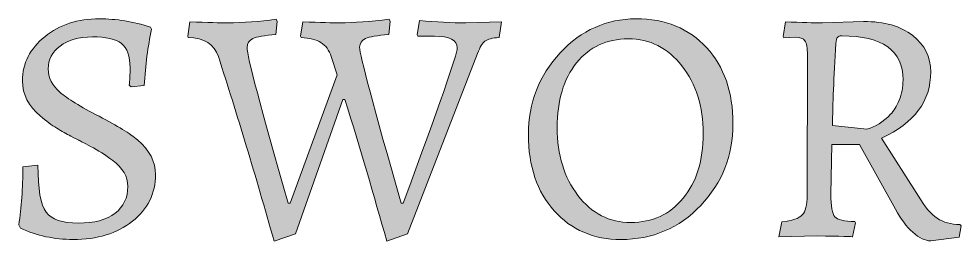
# Model space of a CAD drawing. Header units: inches. Extents: x 31.11 to 37.88, y -32.1 to -24.41.
# Drawn here: x 31.253 to 32.959, y -32.089 to -31.686 of the extents above; entities that cross this region are included whole.
import ezdxf

# ---------------------------------------------------------------- set-up
doc = ezdxf.new("R2010")
doc.units = ezdxf.units.IN
doc.header["$MEASUREMENT"] = 0
doc.layers.add('Layer 3', color=7, linetype='Continuous')

msp = doc.modelspace()

# ---------------------------------------------------------------- hatches: boundary and pattern name
at = {"layer": 'Layer 3', "true_color": 0xffffff}
h = msp.add_hatch(color=7, dxfattribs=at)
h.dxf.hatch_style = 2
edge = h.paths.add_edge_path()
edge.add_spline(control_points=[(31.3513, -32.0858), (31.3343, -32.0858), (31.318, -32.0841), (31.3023, -32.0807), (31.2866, -32.0773), (31.2713, -32.0721), (31.2563, -32.0653), (31.2563, -32.0653), (31.2533, -32.0592), (31.2533, -32.0592), (31.2582, -32.0282), (31.2606, -31.9931), (31.2606, -31.954), (31.2606, -31.954), (31.2878, -31.951), (31.2878, -31.951), (31.2878, -31.9945), (31.2927, -32.0229), (31.3026, -32.0363), (31.3125, -32.0495), (31.3319, -32.0562), (31.361, -32.0562), (31.39, -32.0562), (31.4121, -32.0503), (31.4275, -32.0384), (31.4428, -32.0265), (31.4505, -32.0102), (31.4505, -31.9897), (31.4505, -31.9719), (31.4414, -31.9562), (31.4232, -31.9425), (31.4099, -31.9325), (31.3967, -31.924), (31.3833, -31.9171), (31.37, -31.9103), (31.3631, -31.9067), (31.3625, -31.9065), (31.3619, -31.9063), (31.3613, -31.906), (31.3607, -31.9056), (31.36, -31.9052), (31.3557, -31.9029), (31.3477, -31.8987), (31.3396, -31.8944), (31.331, -31.8896), (31.322, -31.8842), (31.3129, -31.8787), (31.3029, -31.8714), (31.292, -31.8621), (31.2706, -31.8443), (31.26, -31.8232), (31.26, -31.7986), (31.26, -31.7667), (31.2734, -31.74), (31.3002, -31.7185), (31.327, -31.6969), (31.36, -31.6861), (31.399, -31.6861), (31.4297, -31.6861), (31.4605, -31.6912), (31.4916, -31.7012), (31.4916, -31.7012), (31.4934, -31.7049), (31.4934, -31.7049), (31.487, -31.7359), (31.4825, -31.77), (31.4801, -31.8071), (31.4801, -31.8071), (31.4565, -31.8095), (31.4565, -31.8095), (31.4565, -31.8095), (31.4529, -31.8065), (31.4529, -31.8065), (31.4541, -31.798), (31.4547, -31.7875), (31.4547, -31.775), (31.4547, -31.7536), (31.4494, -31.7389), (31.439, -31.7309), (31.4285, -31.7228), (31.4109, -31.7188), (31.3864, -31.7188), (31.3618, -31.7188), (31.3423, -31.7243), (31.328, -31.7354), (31.3137, -31.7465), (31.3065, -31.7602), (31.3065, -31.7765), (31.3065, -31.7929), (31.3135, -31.807), (31.3274, -31.8188), (31.3413, -31.8308), (31.365, -31.8454), (31.3984, -31.8627), (31.4319, -31.88), (31.4551, -31.8943), (31.468, -31.9056), (31.4898, -31.9242), (31.5007, -31.9449), (31.5007, -31.9679), (31.5007, -32.0026), (31.4867, -32.0309), (31.4589, -32.0529), (31.4311, -32.0749), (31.3952, -32.0858), (31.3513, -32.0858)], knot_values=[0, 0, 0, 0, 1, 1, 1, 2, 2, 2, 3, 3, 3, 4, 4, 4, 5, 5, 5, 6, 6, 6, 7, 7, 7, 8, 8, 8, 9, 9, 9, 10, 10, 10, 11, 11, 11, 12, 12, 12, 13, 13, 13, 14, 14, 14, 15, 15, 15, 16, 16, 16, 17, 17, 17, 18, 18, 18, 19, 19, 19, 20, 20, 20, 21, 21, 21, 22, 22, 22, 23, 23, 23, 24, 24, 24, 25, 25, 25, 26, 26, 26, 27, 27, 27, 28, 28, 28, 29, 29, 29, 30, 30, 30, 31, 31, 31, 32, 32, 32, 33, 33, 33, 34, 34, 34, 35, 35, 35, 35], degree=3, periodic=1)
h = msp.add_hatch(color=7, dxfattribs=at)
h.dxf.hatch_style = 2
edge = h.paths.add_edge_path()
edge.add_spline(control_points=[(31.5599, -31.72), (31.5599, -31.72), (31.5593, -31.7176), (31.5593, -31.7176), (31.5593, -31.7176), (31.5629, -31.6916), (31.5629, -31.6916), (31.5952, -31.6928), (31.618, -31.6934), (31.6313, -31.6934), (31.6595, -31.6934), (31.6887, -31.6912), (31.7189, -31.6867), (31.7189, -31.6867), (31.7208, -31.6909), (31.7208, -31.6909), (31.7208, -31.6909), (31.7184, -31.7145), (31.7184, -31.7145), (31.6978, -31.7162), (31.684, -31.7186), (31.6769, -31.7218), (31.6699, -31.725), (31.6664, -31.7305), (31.6664, -31.7381), (31.6664, -31.7539), (31.6911, -31.8478), (31.7407, -32.0199), (31.7407, -32.0199), (31.7444, -32.0199), (31.7444, -32.0199), (31.7444, -32.0199), (31.8296, -31.7877), (31.8296, -31.7877), (31.8296, -31.7877), (31.8187, -31.7544), (31.8187, -31.7544), (31.8147, -31.7428), (31.8085, -31.7343), (31.8, -31.7291), (31.7915, -31.7238), (31.7796, -31.7208), (31.7643, -31.72), (31.7643, -31.72), (31.7631, -31.7176), (31.7631, -31.7176), (31.7631, -31.7176), (31.7673, -31.6916), (31.7673, -31.6916), (31.7996, -31.6928), (31.8218, -31.6934), (31.8339, -31.6934), (31.8596, -31.6934), (31.8895, -31.6912), (31.9234, -31.6867), (31.9234, -31.6867), (31.9252, -31.6909), (31.9252, -31.6909), (31.9252, -31.6909), (31.9228, -31.7145), (31.9228, -31.7145), (31.9018, -31.7162), (31.8878, -31.7186), (31.8807, -31.7218), (31.8737, -31.725), (31.8701, -31.7303), (31.8701, -31.7375), (31.8701, -31.7508), (31.8952, -31.845), (31.9451, -32.0199), (31.9451, -32.0199), (31.9488, -32.0199), (31.9488, -32.0199), (32.0141, -31.8437), (32.0467, -31.75), (32.0467, -31.7387), (32.0467, -31.7246), (32.033, -31.7176), (32.0056, -31.7176), (32.0056, -31.7176), (31.9754, -31.7176), (31.9754, -31.7176), (31.9754, -31.7176), (31.9741, -31.7151), (31.9741, -31.7151), (31.9741, -31.7151), (31.9784, -31.6891), (31.9784, -31.6891), (32.0086, -31.692), (32.0366, -31.6934), (32.0624, -31.6934), (32.0624, -31.6934), (32.1265, -31.6916), (32.1265, -31.6916), (32.1265, -31.6916), (32.1223, -31.72), (32.1223, -31.72), (32.1102, -31.7208), (32.1017, -31.7229), (32.0969, -31.7263), (32.0921, -31.7298), (32.0876, -31.7373), (32.0836, -31.749), (32.0836, -31.749), (31.9566, -32.0756), (31.9566, -32.0756), (31.9566, -32.0756), (31.9191, -32.0889), (31.9191, -32.0889), (31.8961, -32.0062), (31.871, -31.9208), (31.8435, -31.8325), (31.8435, -31.8325), (31.8399, -31.8325), (31.8399, -31.8325), (31.8399, -31.8325), (31.754, -32.0756), (31.754, -32.0756), (31.754, -32.0756), (31.7153, -32.0889), (31.7153, -32.0889), (31.6819, -31.9703), (31.6482, -31.8589), (31.6144, -31.7544), (31.6071, -31.7319), (31.589, -31.7204), (31.5599, -31.72)], knot_values=[0, 0, 0, 0, 1, 1, 1, 2, 2, 2, 3, 3, 3, 4, 4, 4, 5, 5, 5, 6, 6, 6, 7, 7, 7, 8, 8, 8, 9, 9, 9, 10, 10, 10, 11, 11, 11, 12, 12, 12, 13, 13, 13, 14, 14, 14, 15, 15, 15, 16, 16, 16, 17, 17, 17, 18, 18, 18, 19, 19, 19, 20, 20, 20, 21, 21, 21, 22, 22, 22, 23, 23, 23, 24, 24, 24, 25, 25, 25, 26, 26, 26, 27, 27, 27, 28, 28, 28, 29, 29, 29, 30, 30, 30, 31, 31, 31, 32, 32, 32, 33, 33, 33, 34, 34, 34, 35, 35, 35, 36, 36, 36, 37, 37, 37, 38, 38, 38, 39, 39, 39, 40, 40, 40, 41, 41, 41, 42, 42, 42, 42], degree=3, periodic=1)
h = msp.add_hatch(color=7, dxfattribs=at)
h.dxf.hatch_style = 2
edge = h.paths.add_edge_path()
edge.add_spline(control_points=[(32.343, -32.0858), (32.2934, -32.0858), (32.2531, -32.0685), (32.2221, -32.0338), (32.1911, -31.9992), (32.1755, -31.9531), (32.1755, -31.8957), (32.1755, -31.8382), (32.1947, -31.7889), (32.233, -31.7478), (32.2713, -31.7067), (32.317, -31.6861), (32.3703, -31.6861), (32.4235, -31.6861), (32.466, -31.7035), (32.4978, -31.7381), (32.5297, -31.7728), (32.5456, -31.8188), (32.5456, -31.8763), (32.5456, -31.9337), (32.5261, -31.983), (32.4873, -32.0242), (32.4483, -32.0653), (32.4003, -32.0858), (32.343, -32.0858)], knot_values=[0, 0, 0, 0, 1, 1, 1, 2, 2, 2, 3, 3, 3, 4, 4, 4, 5, 5, 5, 6, 6, 6, 7, 7, 7, 8, 8, 8, 8], degree=3, periodic=1)
edge = h.paths.add_edge_path()
edge.add_spline(control_points=[(32.2275, -31.8833), (32.2275, -31.9325), (32.24, -31.9733), (32.265, -32.006), (32.29, -32.0387), (32.322, -32.055), (32.3609, -32.055), (32.3998, -32.055), (32.4313, -32.0404), (32.4555, -32.0112), (32.4797, -31.9819), (32.4918, -31.9428), (32.4918, -31.8938), (32.4918, -31.8449), (32.479, -31.804), (32.4534, -31.7714), (32.4278, -31.7387), (32.3954, -31.7224), (32.3563, -31.7224), (32.3172, -31.7224), (32.286, -31.7369), (32.2626, -31.7659), (32.2392, -31.795), (32.2275, -31.8341), (32.2275, -31.8833)], knot_values=[0, 0, 0, 0, 1, 1, 1, 2, 2, 2, 3, 3, 3, 4, 4, 4, 5, 5, 5, 6, 6, 6, 7, 7, 7, 8, 8, 8, 8], degree=3, periodic=1)
h = msp.add_hatch(color=7, dxfattribs=at)
h.dxf.hatch_style = 2
edge = h.paths.add_edge_path()
edge.add_spline(control_points=[(32.8709, -31.7164), (32.8927, -31.7333), (32.9036, -31.7553), (32.9036, -31.7823), (32.9036, -31.8351), (32.874, -31.875), (32.8147, -31.902), (32.8147, -31.902), (32.8812, -32.0072), (32.8812, -32.0072), (32.8929, -32.0266), (32.9043, -32.04), (32.9154, -32.0474), (32.9264, -32.0549), (32.9401, -32.0586), (32.9562, -32.0586), (32.9562, -32.0586), (32.9586, -32.061), (32.9586, -32.061), (32.9586, -32.061), (32.955, -32.0816), (32.955, -32.0816), (32.955, -32.0816), (32.9036, -32.0883), (32.9036, -32.0883), (32.8935, -32.0883), (32.8827, -32.0831), (32.8712, -32.0728), (32.8598, -32.0626), (32.8492, -32.0486), (32.8395, -32.0308), (32.8395, -32.0308), (32.7748, -31.9135), (32.7748, -31.9135), (32.7748, -31.9135), (32.7246, -31.9135), (32.7246, -31.9135), (32.7246, -31.9135), (32.7228, -32.0036), (32.7228, -32.0036), (32.7228, -32.0254), (32.7252, -32.0391), (32.73, -32.0447), (32.7349, -32.0504), (32.747, -32.0532), (32.7663, -32.0532), (32.7663, -32.0532), (32.7675, -32.0556), (32.7675, -32.0556), (32.7675, -32.0556), (32.7621, -32.081), (32.7621, -32.081), (32.7621, -32.0806), (32.7407, -32.08), (32.698, -32.0792), (32.698, -32.0792), (32.6284, -32.081), (32.6284, -32.081), (32.6284, -32.081), (32.6339, -32.0538), (32.6339, -32.0538), (32.6528, -32.0518), (32.6652, -32.0476), (32.6711, -32.0414), (32.6769, -32.0351), (32.6798, -32.0233), (32.6798, -32.006), (32.6798, -32.006), (32.6804, -31.752), (32.6804, -31.752), (32.6804, -31.7391), (32.6789, -31.7305), (32.6759, -31.726), (32.6729, -31.7216), (32.6669, -31.7194), (32.6581, -31.7194), (32.6581, -31.7194), (32.6375, -31.7206), (32.6375, -31.7206), (32.6375, -31.7206), (32.6363, -31.7182), (32.6363, -31.7182), (32.6363, -31.7182), (32.6405, -31.6916), (32.6405, -31.6916), (32.67, -31.6928), (32.6923, -31.6934), (32.7077, -31.6934), (32.7077, -31.6934), (32.782, -31.6909), (32.782, -31.6909), (32.8195, -31.6909), (32.8492, -31.6994), (32.8709, -31.7164)], knot_values=[0, 0, 0, 0, 1, 1, 1, 2, 2, 2, 3, 3, 3, 4, 4, 4, 5, 5, 5, 6, 6, 6, 7, 7, 7, 8, 8, 8, 9, 9, 9, 10, 10, 10, 11, 11, 11, 12, 12, 12, 13, 13, 13, 14, 14, 14, 15, 15, 15, 16, 16, 16, 17, 17, 17, 18, 18, 18, 19, 19, 19, 20, 20, 20, 21, 21, 21, 22, 22, 22, 23, 23, 23, 24, 24, 24, 25, 25, 25, 26, 26, 26, 27, 27, 27, 28, 28, 28, 29, 29, 29, 30, 30, 30, 31, 31, 31, 31], degree=3, periodic=1)
edge = h.paths.add_edge_path()
edge.add_spline(control_points=[(32.8534, -31.7968), (32.8534, -31.7436), (32.8165, -31.717), (32.7427, -31.717), (32.7387, -31.717), (32.736, -31.7179), (32.7346, -31.7197), (32.7331, -31.7215), (32.7322, -31.7252), (32.7319, -31.7309), (32.7282, -31.7925), (32.7262, -31.8421), (32.7258, -31.8796), (32.7258, -31.8796), (32.7881, -31.8857), (32.7881, -31.8857), (32.803, -31.882), (32.8173, -31.8732), (32.831, -31.8591), (32.8367, -31.853), (32.8418, -31.8445), (32.8464, -31.8334), (32.8511, -31.8223), (32.8534, -31.8101), (32.8534, -31.7968)], knot_values=[0, 0, 0, 0, 1, 1, 1, 2, 2, 2, 3, 3, 3, 4, 4, 4, 5, 5, 5, 6, 6, 6, 7, 7, 7, 8, 8, 8, 8], degree=3, periodic=1)

# ---------------------------------------------------------------- linework, layer by layer
at = {"layer": 'Layer 3', "lineweight": 0}
for points, knots in [([(31.3513, -32.0858), (31.3343, -32.0858), (31.318, -32.0841), (31.3023, -32.0807), (31.2866, -32.0773), (31.2713, -32.0721), (31.2563, -32.0653), (31.2563, -32.0653), (31.2533, -32.0592), (31.2533, -32.0592), (31.2582, -32.0282), (31.2606, -31.9931), (31.2606, -31.954), (31.2606, -31.954), (31.2878, -31.951), (31.2878, -31.951), (31.2878, -31.9945), (31.2927, -32.0229), (31.3026, -32.0363), (31.3125, -32.0495), (31.3319, -32.0562), (31.361, -32.0562), (31.39, -32.0562), (31.4121, -32.0503), (31.4275, -32.0384), (31.4428, -32.0265), (31.4505, -32.0102), (31.4505, -31.9897), (31.4505, -31.9719), (31.4414, -31.9562), (31.4232, -31.9425), (31.4099, -31.9325), (31.3967, -31.924), (31.3833, -31.9171), (31.37, -31.9103), (31.3631, -31.9067), (31.3625, -31.9065), (31.3619, -31.9063), (31.3613, -31.906), (31.3607, -31.9056), (31.36, -31.9052), (31.3557, -31.9029), (31.3477, -31.8987), (31.3396, -31.8944), (31.331, -31.8896), (31.322, -31.8842), (31.3129, -31.8787), (31.3029, -31.8714), (31.292, -31.8621), (31.2706, -31.8443), (31.26, -31.8232), (31.26, -31.7986), (31.26, -31.7667), (31.2734, -31.74), (31.3002, -31.7185), (31.327, -31.6969), (31.36, -31.6861), (31.399, -31.6861), (31.4297, -31.6861), (31.4605, -31.6912), (31.4916, -31.7012), (31.4916, -31.7012), (31.4934, -31.7049), (31.4934, -31.7049), (31.487, -31.7359), (31.4825, -31.77), (31.4801, -31.8071), (31.4801, -31.8071), (31.4565, -31.8095), (31.4565, -31.8095), (31.4565, -31.8095), (31.4529, -31.8065), (31.4529, -31.8065), (31.4541, -31.798), (31.4547, -31.7875), (31.4547, -31.775), (31.4547, -31.7536), (31.4494, -31.7389), (31.439, -31.7309), (31.4285, -31.7228), (31.4109, -31.7188), (31.3864, -31.7188), (31.3618, -31.7188), (31.3423, -31.7243), (31.328, -31.7354), (31.3137, -31.7465), (31.3065, -31.7602), (31.3065, -31.7765), (31.3065, -31.7929), (31.3135, -31.807), (31.3274, -31.8188), (31.3413, -31.8308), (31.365, -31.8454), (31.3984, -31.8627), (31.4319, -31.88), (31.4551, -31.8943), (31.468, -31.9056), (31.4898, -31.9242), (31.5007, -31.9449), (31.5007, -31.9679), (31.5007, -32.0026), (31.4867, -32.0309), (31.4589, -32.0529), (31.4311, -32.0749), (31.3952, -32.0858), (31.3513, -32.0858)], [0, 0, 0, 0, 1, 1, 1, 2, 2, 2, 3, 3, 3, 4, 4, 4, 5, 5, 5, 6, 6, 6, 7, 7, 7, 8, 8, 8, 9, 9, 9, 10, 10, 10, 11, 11, 11, 12, 12, 12, 13, 13, 13, 14, 14, 14, 15, 15, 15, 16, 16, 16, 17, 17, 17, 18, 18, 18, 19, 19, 19, 20, 20, 20, 21, 21, 21, 22, 22, 22, 23, 23, 23, 24, 24, 24, 25, 25, 25, 26, 26, 26, 27, 27, 27, 28, 28, 28, 29, 29, 29, 30, 30, 30, 31, 31, 31, 32, 32, 32, 33, 33, 33, 34, 34, 34, 35, 35, 35, 35]), ([(31.5599, -31.72), (31.5599, -31.72), (31.5593, -31.7176), (31.5593, -31.7176), (31.5593, -31.7176), (31.5629, -31.6916), (31.5629, -31.6916), (31.5952, -31.6928), (31.618, -31.6934), (31.6313, -31.6934), (31.6595, -31.6934), (31.6887, -31.6912), (31.7189, -31.6867), (31.7189, -31.6867), (31.7208, -31.6909), (31.7208, -31.6909), (31.7208, -31.6909), (31.7184, -31.7145), (31.7184, -31.7145), (31.6978, -31.7162), (31.684, -31.7186), (31.6769, -31.7218), (31.6699, -31.725), (31.6664, -31.7305), (31.6664, -31.7381), (31.6664, -31.7539), (31.6911, -31.8478), (31.7407, -32.0199), (31.7407, -32.0199), (31.7444, -32.0199), (31.7444, -32.0199), (31.7444, -32.0199), (31.8296, -31.7877), (31.8296, -31.7877), (31.8296, -31.7877), (31.8187, -31.7544), (31.8187, -31.7544), (31.8147, -31.7428), (31.8085, -31.7343), (31.8, -31.7291), (31.7915, -31.7238), (31.7796, -31.7208), (31.7643, -31.72), (31.7643, -31.72), (31.7631, -31.7176), (31.7631, -31.7176), (31.7631, -31.7176), (31.7673, -31.6916), (31.7673, -31.6916), (31.7996, -31.6928), (31.8218, -31.6934), (31.8339, -31.6934), (31.8596, -31.6934), (31.8895, -31.6912), (31.9234, -31.6867), (31.9234, -31.6867), (31.9252, -31.6909), (31.9252, -31.6909), (31.9252, -31.6909), (31.9228, -31.7145), (31.9228, -31.7145), (31.9018, -31.7162), (31.8878, -31.7186), (31.8807, -31.7218), (31.8737, -31.725), (31.8701, -31.7303), (31.8701, -31.7375), (31.8701, -31.7508), (31.8952, -31.845), (31.9451, -32.0199), (31.9451, -32.0199), (31.9488, -32.0199), (31.9488, -32.0199), (32.0141, -31.8437), (32.0467, -31.75), (32.0467, -31.7387), (32.0467, -31.7246), (32.033, -31.7176), (32.0056, -31.7176), (32.0056, -31.7176), (31.9754, -31.7176), (31.9754, -31.7176), (31.9754, -31.7176), (31.9741, -31.7151), (31.9741, -31.7151), (31.9741, -31.7151), (31.9784, -31.6891), (31.9784, -31.6891), (32.0086, -31.692), (32.0366, -31.6934), (32.0624, -31.6934), (32.0624, -31.6934), (32.1265, -31.6916), (32.1265, -31.6916), (32.1265, -31.6916), (32.1223, -31.72), (32.1223, -31.72), (32.1102, -31.7208), (32.1017, -31.7229), (32.0969, -31.7263), (32.0921, -31.7298), (32.0876, -31.7373), (32.0836, -31.749), (32.0836, -31.749), (31.9566, -32.0756), (31.9566, -32.0756), (31.9566, -32.0756), (31.9191, -32.0889), (31.9191, -32.0889), (31.8961, -32.0062), (31.871, -31.9208), (31.8435, -31.8325), (31.8435, -31.8325), (31.8399, -31.8325), (31.8399, -31.8325), (31.8399, -31.8325), (31.754, -32.0756), (31.754, -32.0756), (31.754, -32.0756), (31.7153, -32.0889), (31.7153, -32.0889), (31.6819, -31.9703), (31.6482, -31.8589), (31.6144, -31.7544), (31.6071, -31.7319), (31.589, -31.7204), (31.5599, -31.72)], [0, 0, 0, 0, 1, 1, 1, 2, 2, 2, 3, 3, 3, 4, 4, 4, 5, 5, 5, 6, 6, 6, 7, 7, 7, 8, 8, 8, 9, 9, 9, 10, 10, 10, 11, 11, 11, 12, 12, 12, 13, 13, 13, 14, 14, 14, 15, 15, 15, 16, 16, 16, 17, 17, 17, 18, 18, 18, 19, 19, 19, 20, 20, 20, 21, 21, 21, 22, 22, 22, 23, 23, 23, 24, 24, 24, 25, 25, 25, 26, 26, 26, 27, 27, 27, 28, 28, 28, 29, 29, 29, 30, 30, 30, 31, 31, 31, 32, 32, 32, 33, 33, 33, 34, 34, 34, 35, 35, 35, 36, 36, 36, 37, 37, 37, 38, 38, 38, 39, 39, 39, 40, 40, 40, 41, 41, 41, 42, 42, 42, 42]), ([(32.343, -32.0858), (32.2934, -32.0858), (32.2531, -32.0685), (32.2221, -32.0338), (32.1911, -31.9992), (32.1755, -31.9531), (32.1755, -31.8957), (32.1755, -31.8382), (32.1947, -31.7889), (32.233, -31.7478), (32.2713, -31.7067), (32.317, -31.6861), (32.3703, -31.6861), (32.4235, -31.6861), (32.466, -31.7035), (32.4978, -31.7381), (32.5297, -31.7728), (32.5456, -31.8188), (32.5456, -31.8763), (32.5456, -31.9337), (32.5261, -31.983), (32.4873, -32.0242), (32.4483, -32.0653), (32.4003, -32.0858), (32.343, -32.0858)], [0, 0, 0, 0, 1, 1, 1, 2, 2, 2, 3, 3, 3, 4, 4, 4, 5, 5, 5, 6, 6, 6, 7, 7, 7, 8, 8, 8, 8]), ([(32.8709, -31.7164), (32.8927, -31.7333), (32.9036, -31.7553), (32.9036, -31.7823), (32.9036, -31.8351), (32.874, -31.875), (32.8147, -31.902), (32.8147, -31.902), (32.8812, -32.0072), (32.8812, -32.0072), (32.8929, -32.0266), (32.9043, -32.04), (32.9154, -32.0474), (32.9264, -32.0549), (32.9401, -32.0586), (32.9562, -32.0586), (32.9562, -32.0586), (32.9586, -32.061), (32.9586, -32.061), (32.9586, -32.061), (32.955, -32.0816), (32.955, -32.0816), (32.955, -32.0816), (32.9036, -32.0883), (32.9036, -32.0883), (32.8935, -32.0883), (32.8827, -32.0831), (32.8712, -32.0728), (32.8598, -32.0626), (32.8492, -32.0486), (32.8395, -32.0308), (32.8395, -32.0308), (32.7748, -31.9135), (32.7748, -31.9135), (32.7748, -31.9135), (32.7246, -31.9135), (32.7246, -31.9135), (32.7246, -31.9135), (32.7228, -32.0036), (32.7228, -32.0036), (32.7228, -32.0254), (32.7252, -32.0391), (32.73, -32.0447), (32.7349, -32.0504), (32.747, -32.0532), (32.7663, -32.0532), (32.7663, -32.0532), (32.7675, -32.0556), (32.7675, -32.0556), (32.7675, -32.0556), (32.7621, -32.081), (32.7621, -32.081), (32.7621, -32.0806), (32.7407, -32.08), (32.698, -32.0792), (32.698, -32.0792), (32.6284, -32.081), (32.6284, -32.081), (32.6284, -32.081), (32.6339, -32.0538), (32.6339, -32.0538), (32.6528, -32.0518), (32.6652, -32.0476), (32.6711, -32.0414), (32.6769, -32.0351), (32.6798, -32.0233), (32.6798, -32.006), (32.6798, -32.006), (32.6804, -31.752), (32.6804, -31.752), (32.6804, -31.7391), (32.6789, -31.7305), (32.6759, -31.726), (32.6729, -31.7216), (32.6669, -31.7194), (32.6581, -31.7194), (32.6581, -31.7194), (32.6375, -31.7206), (32.6375, -31.7206), (32.6375, -31.7206), (32.6363, -31.7182), (32.6363, -31.7182), (32.6363, -31.7182), (32.6405, -31.6916), (32.6405, -31.6916), (32.67, -31.6928), (32.6923, -31.6934), (32.7077, -31.6934), (32.7077, -31.6934), (32.782, -31.6909), (32.782, -31.6909), (32.8195, -31.6909), (32.8492, -31.6994), (32.8709, -31.7164)], [0, 0, 0, 0, 1, 1, 1, 2, 2, 2, 3, 3, 3, 4, 4, 4, 5, 5, 5, 6, 6, 6, 7, 7, 7, 8, 8, 8, 9, 9, 9, 10, 10, 10, 11, 11, 11, 12, 12, 12, 13, 13, 13, 14, 14, 14, 15, 15, 15, 16, 16, 16, 17, 17, 17, 18, 18, 18, 19, 19, 19, 20, 20, 20, 21, 21, 21, 22, 22, 22, 23, 23, 23, 24, 24, 24, 25, 25, 25, 26, 26, 26, 27, 27, 27, 28, 28, 28, 29, 29, 29, 30, 30, 30, 31, 31, 31, 31]), ([(32.8534, -31.7968), (32.8534, -31.7436), (32.8165, -31.717), (32.7427, -31.717), (32.7387, -31.717), (32.736, -31.7179), (32.7346, -31.7197), (32.7331, -31.7215), (32.7322, -31.7252), (32.7319, -31.7309), (32.7282, -31.7925), (32.7262, -31.8421), (32.7258, -31.8796), (32.7258, -31.8796), (32.7881, -31.8857), (32.7881, -31.8857), (32.803, -31.882), (32.8173, -31.8732), (32.831, -31.8591), (32.8367, -31.853), (32.8418, -31.8445), (32.8464, -31.8334), (32.8511, -31.8223), (32.8534, -31.8101), (32.8534, -31.7968)], [0, 0, 0, 0, 1, 1, 1, 2, 2, 2, 3, 3, 3, 4, 4, 4, 5, 5, 5, 6, 6, 6, 7, 7, 7, 8, 8, 8, 8]), ([(32.2275, -31.8833), (32.2275, -31.9325), (32.24, -31.9733), (32.265, -32.006), (32.29, -32.0387), (32.322, -32.055), (32.3609, -32.055), (32.3998, -32.055), (32.4313, -32.0404), (32.4555, -32.0112), (32.4797, -31.9819), (32.4918, -31.9428), (32.4918, -31.8938), (32.4918, -31.8449), (32.479, -31.804), (32.4534, -31.7714), (32.4278, -31.7387), (32.3954, -31.7224), (32.3563, -31.7224), (32.3172, -31.7224), (32.286, -31.7369), (32.2626, -31.7659), (32.2392, -31.795), (32.2275, -31.8341), (32.2275, -31.8833)], [0, 0, 0, 0, 1, 1, 1, 2, 2, 2, 3, 3, 3, 4, 4, 4, 5, 5, 5, 6, 6, 6, 7, 7, 7, 8, 8, 8, 8])]:
    msp.add_open_spline(points, degree=3, knots=knots, dxfattribs=at)

doc.saveas('drawing.dxf')
